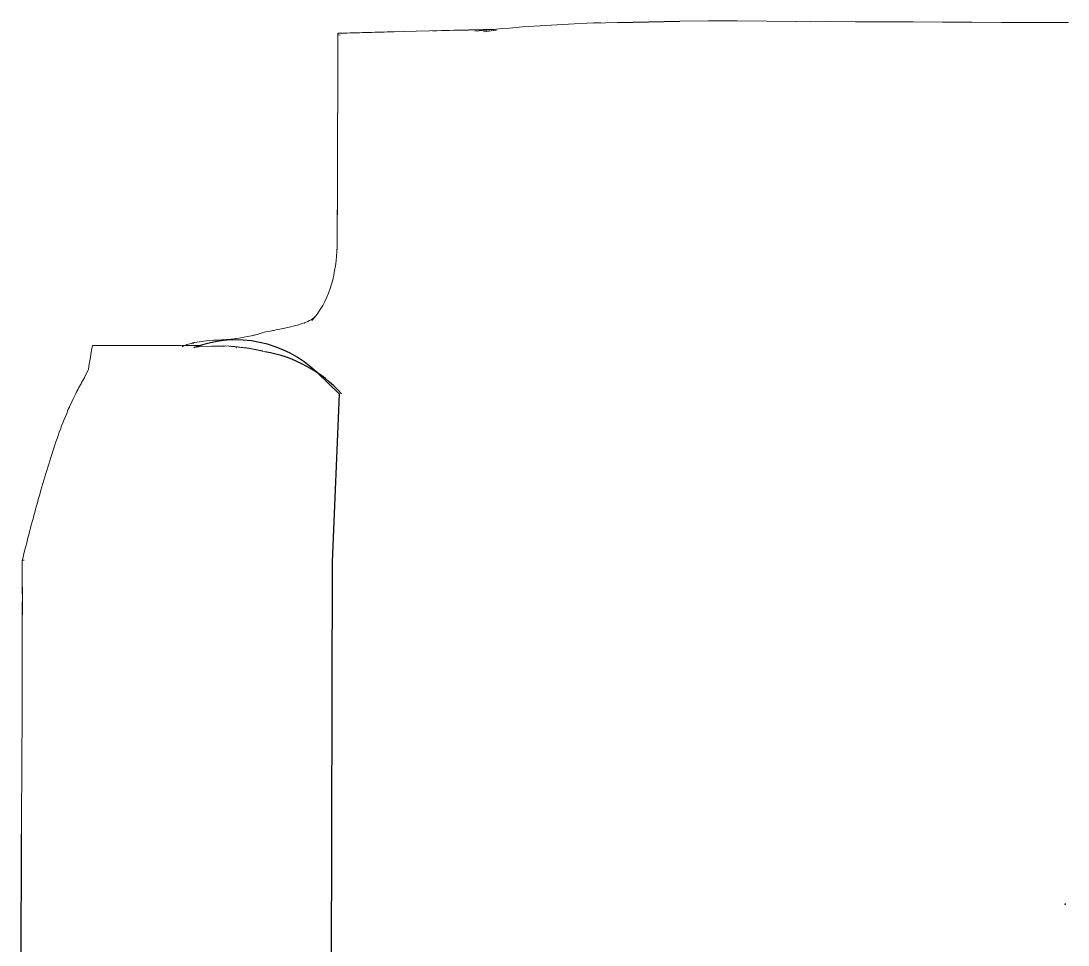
# Model space of a CAD drawing. Header units: inches. Extents: x -2 to 764, y -6 to 562.
# Drawn here: x 89.46 to 106.7, y 148.35 to 163.56 of the extents above; entities that cross this region are included whole.
import ezdxf

# ---------------------------------------------------------------- set-up
doc = ezdxf.new("R2010")
doc.units = ezdxf.units.IN
doc.header["$MEASUREMENT"] = 0
doc.layers.get('0').update_dxf_attribs({"true_color": 0xffffff})
doc.layers.add('SEAT', color=5, linetype='Continuous')

# ---------------------------------------------------------------- blocks, each defined once
blk = doc.blocks.new('LSD223X_0P')
at = {"layer": 'SEAT'}
for p, q in [((-1.622, 17.188), (1.153, 17.178)), ((8.392, 11.946), (8.746, 12.314)), ((-6.077, 12.09), (5.639, 12.058)), ((5.639, 12.058), (8.392, 11.946)), ((14.51, 7.367), (14.53, 6.345))]:
    blk.add_line(p, q, dxfattribs=at)
at = {"layer": 'SEAT', "lineweight": 0}
for p, q in [((1.604, 17.176), (1.153, 17.178)), ((2.055, 17.173), (1.604, 17.176)), ((2.506, 17.171), (2.055, 17.173)), ((2.957, 17.169), (2.506, 17.171)), ((3.408, 17.166), (2.957, 17.169)), ((3.407, 17.167), (3.232, 17.167)), ((3.858, 17.166), (3.407, 17.167)), ((4.308, 17.165), (3.858, 17.166)), ((4.758, 17.165), (4.308, 17.165)), ((5.208, 17.164), (4.758, 17.165)), ((5.208, 17.165), (4.981, 17.164)), ((5.658, 17.167), (5.208, 17.165)), ((5.658, 17.164), (5.658, 17.167)), ((5.658, 17.167), (5.658, 17.163)), ((5.658, 17.164), (5.658, 17.167)), ((5.658, 17.167), (5.711, 17.153)), ((5.658, 17.153), (5.658, 17.164)), ((5.658, 17.153), (5.658, 17.164)), ((5.658, 17.163), (5.658, 17.153)), ((5.658, 17.133), (5.658, 17.153)), ((5.658, 17.133), (5.658, 17.153)), ((5.711, 17.153), (5.763, 17.14)), ((5.763, 17.14), (5.816, 17.127)), ((5.816, 17.127), (5.868, 17.113)), ((5.868, 17.113), (5.921, 17.099)), ((5.921, 17.099), (5.973, 17.086)), ((5.973, 17.086), (6.026, 17.072)), ((6.026, 17.072), (6.078, 17.058)), ((6.078, 17.058), (6.131, 17.045)), ((6.131, 17.045), (6.184, 17.031)), ((6.184, 17.031), (6.236, 17.017)), ((6.236, 17.017), (6.289, 17.003)), ((6.289, 17.003), (6.341, 16.989)), ((6.341, 16.989), (6.394, 16.975)), ((6.394, 16.975), (6.446, 16.96)), ((6.446, 16.96), (6.499, 16.946)), ((6.499, 16.946), (6.552, 16.932)), ((6.552, 16.932), (6.604, 16.917)), ((6.604, 16.917), (6.656, 16.902)), ((6.656, 16.902), (6.709, 16.888)), ((6.709, 16.888), (6.761, 16.873)), ((6.761, 16.873), (6.814, 16.858)), ((6.814, 16.858), (6.866, 16.843)), ((6.866, 16.843), (6.919, 16.828)), ((6.919, 16.828), (6.978, 16.81)), ((6.978, 16.81), (7.031, 16.795)), ((7.031, 16.795), (7.084, 16.779)), ((7.084, 16.779), (7.136, 16.763)), ((7.136, 16.763), (7.189, 16.747)), ((7.189, 16.747), (7.241, 16.731)), ((7.241, 16.731), (7.294, 16.715)), ((7.294, 16.715), (7.347, 16.698)), ((7.347, 16.698), (7.399, 16.681)), ((7.399, 16.681), (7.452, 16.664)), ((7.452, 16.664), (7.504, 16.647)), ((7.504, 16.647), (7.557, 16.63)), ((7.557, 16.63), (7.609, 16.612)), ((7.609, 16.612), (7.661, 16.594)), ((7.661, 16.594), (7.714, 16.575)), ((7.714, 16.575), (7.766, 16.556)), ((7.766, 16.556), (7.818, 16.537)), ((7.818, 16.537), (7.87, 16.518)), ((7.87, 16.518), (7.922, 16.498)), ((7.922, 16.498), (7.973, 16.477)), ((7.973, 16.477), (8.025, 16.457)), ((8.025, 16.457), (8.076, 16.435)), ((8.076, 16.435), (8.128, 16.414)), ((8.115, 16.419), (8.166, 16.397)), ((8.128, 16.414), (8.179, 16.391)), ((8.166, 16.397), (8.217, 16.374)), ((8.166, 16.397), (8.179, 16.391)), ((8.179, 16.391), (8.187, 16.387)), ((8.217, 16.374), (8.267, 16.351)), ((8.267, 16.351), (8.317, 16.328)), ((8.317, 16.328), (8.367, 16.303)), ((8.367, 16.303), (8.416, 16.278)), ((8.403, 16.284), (8.452, 16.26)), ((8.416, 16.278), (8.449, 16.261)), ((8.452, 16.26), (8.5, 16.234)), ((8.5, 16.234), (8.548, 16.208)), ((8.535, 16.215), (8.582, 16.189)), ((8.548, 16.208), (8.564, 16.199)), ((8.569, 16.195), (8.616, 16.17)), ((8.582, 16.189), (8.628, 16.163)), ((8.616, 16.17), (8.662, 16.144)), ((8.662, 16.144), (8.671, 16.139)), ((8.889, 16.064), (8.798, 16.076)), ((8.965, 16.051), (8.889, 16.064)), ((9.042, 16.038), (8.965, 16.051)), ((9.118, 16.025), (9.042, 16.038)), ((9.195, 16.012), (9.118, 16.025)), ((9.194, 15.866), (9.195, 15.896)), ((9.194, 15.837), (9.194, 15.866)), ((9.195, 16.012), (9.195, 15.983)), ((9.195, 15.954), (9.195, 15.983)), ((9.195, 15.925), (9.195, 15.954)), ((9.195, 15.896), (9.195, 15.925)), ((9.194, 15.808), (9.194, 15.837)), ((9.194, 15.778), (9.194, 15.808)), ((9.194, 15.749), (9.194, 15.778)), ((9.194, 15.719), (9.194, 15.749)), ((9.194, 15.689), (9.194, 15.719)), ((9.194, 15.66), (9.194, 15.689)), ((9.193, 15.571), (9.194, 15.601)), ((9.193, 15.541), (9.193, 15.571)), ((9.193, 15.512), (9.193, 15.541)), ((9.193, 15.482), (9.193, 15.512)), ((9.194, 15.63), (9.194, 15.66)), ((9.194, 15.601), (9.194, 15.63)), ((9.193, 15.453), (9.193, 15.482)), ((9.193, 15.423), (9.193, 15.453)), ((9.193, 15.394), (9.193, 15.423)), ((9.193, 15.365), (9.193, 15.394)), ((9.193, 15.335), (9.193, 15.365)), ((9.192, 15.306), (9.193, 15.335)), ((9.192, 15.277), (9.192, 15.306)), ((9.192, 15.247), (9.192, 15.277)), ((9.192, 15.218), (9.192, 15.247)), ((9.192, 15.188), (9.192, 15.218)), ((9.192, 15.157), (9.192, 15.188)), ((9.191, 15.036), (9.192, 15.066)), ((9.191, 15.006), (9.191, 15.036)), ((9.191, 14.977), (9.191, 15.006)), ((9.192, 15.127), (9.192, 15.157)), ((9.192, 15.096), (9.192, 15.127)), ((9.192, 15.066), (9.192, 15.096)), ((9.191, 14.948), (9.191, 14.977)), ((9.191, 14.921), (9.191, 14.948)), ((9.191, 14.895), (9.191, 14.921)), ((9.191, 14.869), (9.191, 14.895)), ((9.191, 14.845), (9.191, 14.869)), ((9.191, 14.821), (9.191, 14.845)), ((9.19, 14.753), (9.191, 14.775)), ((9.19, 14.731), (9.19, 14.753)), ((9.19, 14.709), (9.19, 14.731)), ((9.19, 14.687), (9.19, 14.709)), ((9.19, 14.671), (9.19, 14.687)), ((9.19, 14.655), (9.19, 14.671)), ((9.19, 14.638), (9.19, 14.655)), ((9.191, 14.798), (9.191, 14.821)), ((9.191, 14.775), (9.191, 14.798)), ((9.189, 14.329), (9.19, 14.555)), ((9.19, 14.622), (9.19, 14.638)), ((9.19, 14.605), (9.19, 14.622)), ((9.19, 14.588), (9.19, 14.605)), ((9.19, 14.572), (9.19, 14.588)), ((9.19, 14.555), (9.19, 14.572)), ((9.19, 14.302), (9.19, 14.532)), ((9.19, 14.496), (9.2, 14.473)), ((9.19, 14.275), (9.19, 14.458)), ((9.191, 14.249), (9.19, 14.433)), ((9.2, 14.473), (9.207, 14.455)), ((9.207, 14.455), (9.222, 14.41)), ((9.222, 14.41), (9.228, 14.389)), ((9.228, 14.389), (9.234, 14.364)), ((9.234, 14.364), (9.244, 14.319)), ((9.244, 14.319), (9.249, 14.29)), ((9.249, 14.29), (9.255, 14.257)), ((9.255, 14.257), (9.26, 14.22)), ((9.26, 14.22), (9.265, 14.178)), ((9.265, 14.178), (9.269, 14.131)), ((9.269, 14.131), (9.274, 14.078)), ((9.274, 14.078), (9.278, 14.02)), ((9.278, 14.02), (9.282, 13.955)), ((9.282, 13.955), (9.287, 13.885)), ((9.287, 13.885), (9.292, 13.809)), ((9.292, 13.809), (9.299, 13.728)), ((9.152, 13.476), (9.176, 13.694)), ((9.155, 13.508), (9.175, 13.683)), ((9.161, 13.556), (9.174, 13.672)), ((9.165, 13.594), (9.173, 13.661)), ((9.169, 13.624), (9.172, 13.652)), ((9.172, 13.652), (9.171, 13.643)), ((9.171, 13.642), (9.171, 13.643)), ((9.173, 13.661), (9.172, 13.652)), ((9.174, 13.672), (9.173, 13.661)), ((9.175, 13.683), (9.174, 13.672)), ((9.176, 13.694), (9.175, 13.683)), ((9.177, 13.707), (9.176, 13.694)), ((9.178, 13.72), (9.177, 13.707)), ((9.179, 13.734), (9.178, 13.72)), ((9.18, 13.749), (9.179, 13.734)), ((9.299, 13.728), (9.307, 13.644)), ((9.306, 13.658), (9.313, 13.6)), ((9.108, 13.237), (9.149, 13.453)), ((9.119, 13.295), (9.147, 13.444)), ((9.147, 13.444), (9.146, 13.435)), ((9.149, 13.453), (9.147, 13.444)), ((9.15, 13.464), (9.149, 13.453)), ((9.152, 13.476), (9.15, 13.464)), ((9.313, 13.6), (9.327, 13.513)), ((9.327, 13.513), (9.344, 13.426)), ((9.132, 13.365), (9.146, 13.435)), ((9.143, 13.419), (9.144, 13.426)), ((9.146, 13.435), (9.144, 13.426)), ((9.344, 13.426), (9.364, 13.341)), ((9.361, 13.354), (9.376, 13.298)), ((9.376, 13.298), (9.402, 13.216)), ((9.09, 13.172), (9.101, 13.21)), ((9.103, 13.218), (9.101, 13.21)), ((9.105, 13.227), (9.103, 13.218)), ((9.108, 13.237), (9.105, 13.227)), ((9.402, 13.216), (9.413, 13.177)), ((9.413, 13.177), (9.422, 13.133)), ((9.422, 13.133), (9.431, 13.088)), ((9.431, 13.088), (9.446, 13.011)), ((9.442, 13.028), (9.454, 12.968)), ((9.454, 12.968), (9.463, 12.927)), ((9.463, 12.927), (9.471, 12.885)), ((9.471, 12.885), (9.48, 12.844)), ((9.48, 12.844), (9.488, 12.803)), ((9.488, 12.803), (9.501, 12.745)), ((9.501, 12.745), (9.51, 12.708)), ((9.51, 12.708), (9.52, 12.672)), ((9.52, 12.672), (9.529, 12.636)), ((9.529, 12.636), (9.542, 12.591)), ((9.542, 12.591), (9.552, 12.559)), ((9.552, 12.559), (9.564, 12.522)), ((9.562, 12.527), (9.576, 12.493)), ((9.576, 12.493), (9.589, 12.462)), ((9.588, 12.465), (9.602, 12.437)), ((9.602, 12.437), (9.616, 12.412)), ((9.616, 12.412), (9.631, 12.389)), ((9.622, 12.384), (9.602, 12.402)), ((9.641, 12.367), (9.622, 12.384)), ((9.631, 12.389), (9.647, 12.369)), ((9.661, 12.35), (9.641, 12.367)), ((9.647, 12.369), (9.664, 12.351)), ((9.681, 12.334), (9.661, 12.35)), ((9.664, 12.351), (9.682, 12.334)), ((9.702, 12.318), (9.681, 12.334)), ((9.723, 12.303), (9.702, 12.318)), ((9.766, 12.273), (9.723, 12.303)), ((9.766, 12.273), (9.852, 12.221)), ((9.852, 12.221), (9.918, 12.186)), ((9.918, 12.186), (9.986, 12.154)), ((9.986, 12.154), (10.056, 12.126)), ((10.056, 12.126), (10.128, 12.1)), ((10.128, 12.1), (10.201, 12.077)), ((10.201, 12.077), (10.275, 12.057)), ((10.275, 12.057), (10.351, 12.04)), ((10.351, 12.04), (10.427, 12.025)), ((10.427, 12.025), (10.504, 12.012)), ((10.504, 12.012), (10.583, 12.002)), ((10.583, 12.002), (10.661, 11.994)), ((10.661, 11.994), (10.741, 11.988)), ((10.741, 11.988), (10.821, 11.984)), ((10.821, 11.984), (10.9, 11.982)), ((10.9, 11.982), (10.978, 11.982)), ((11.009, 11.982), (10.971, 11.982)), ((10.978, 11.982), (11.058, 11.981)), ((11.247, 11.981), (11.009, 11.982)), ((11.058, 11.981), (11.138, 11.981)), ((11.138, 11.981), (11.218, 11.981)), ((11.218, 11.981), (11.297, 11.981)), ((11.484, 11.98), (11.247, 11.981)), ((11.297, 11.981), (11.377, 11.98)), ((11.377, 11.98), (11.457, 11.98)), ((11.457, 11.98), (11.537, 11.98)), ((11.721, 11.979), (11.484, 11.98)), ((11.626, 11.979), (11.537, 11.98)), ((11.537, 11.98), (11.617, 11.979)), ((11.617, 11.979), (11.626, 11.979)), ((11.927, 11.978), (11.626, 11.979)), ((11.958, 11.978), (11.721, 11.979)), ((12.082, 11.978), (11.927, 11.978)), ((11.927, 11.978), (11.927, 11.978)), ((11.927, 11.978), (11.927, 11.978)), ((12.195, 11.977), (11.958, 11.978)), ((12.432, 11.976), (12.195, 11.977)), ((12.195, 11.977), (12.195, 11.977)), ((12.67, 11.976), (12.432, 11.976)), ((12.432, 11.976), (12.432, 11.976)), ((12.432, 11.976), (12.432, 11.976)), ((12.432, 11.976), (12.494, 11.976)), ((12.494, 11.976), (12.574, 11.976)), ((12.574, 11.976), (12.654, 11.976)), ((12.654, 11.976), (12.734, 11.975)), ((12.828, 11.975), (12.67, 11.976)), ((12.907, 11.975), (12.67, 11.976)), ((12.67, 11.976), (12.67, 11.976)), ((12.67, 11.976), (12.67, 11.976)), ((12.734, 11.975), (12.814, 11.975)), ((12.814, 11.975), (12.893, 11.975)), ((12.828, 11.975), (12.828, 11.975)), ((12.828, 11.975), (12.828, 11.975)), ((13.128, 11.974), (12.893, 11.975)), ((12.893, 11.975), (12.899, 11.975)), ((13.144, 11.974), (12.907, 11.975)), ((12.907, 11.975), (12.907, 11.975)), ((12.907, 11.975), (12.907, 11.975)), ((13.144, 11.974), (13.128, 11.974)), ((13.381, 11.973), (13.144, 11.974)), ((13.144, 11.974), (13.144, 11.974)), ((13.144, 11.974), (13.144, 11.974)), ((13.618, 11.972), (13.381, 11.973)), ((13.381, 11.973), (13.381, 11.973)), ((13.381, 11.973), (13.381, 11.973)), ((13.855, 11.971), (13.618, 11.972)), ((13.618, 11.972), (13.618, 11.972)), ((13.618, 11.972), (13.618, 11.972)), ((13.618, 11.972), (13.691, 11.972)), ((13.691, 11.972), (13.771, 11.972)), ((13.691, 11.972), (13.691, 11.972)), ((13.771, 11.972), (13.851, 11.971)), ((13.851, 11.971), (13.931, 11.971)), ((14.093, 11.97), (13.855, 11.971)), ((13.855, 11.971), (13.855, 11.971)), ((13.855, 11.971), (13.855, 11.971)), ((13.931, 11.971), (14.011, 11.971)), ((14.011, 11.971), (14.09, 11.97)), ((14.09, 11.97), (14.17, 11.97)), ((14.093, 11.97), (14.092, 11.97)), ((14.211, 11.97), (14.093, 11.97)), ((14.093, 11.97), (14.093, 11.97)), ((14.17, 11.97), (14.25, 11.97)), ((14.27, 11.97), (14.211, 11.97)), ((14.211, 11.97), (14.211, 11.97)), ((14.211, 11.97), (14.211, 11.97)), ((14.33, 11.97), (14.246, 11.97)), ((14.33, 11.973), (14.25, 11.97)), ((14.3, 11.97), (14.27, 11.97)), ((14.27, 11.97), (14.27, 11.97)), ((14.27, 11.97), (14.27, 11.97)), ((14.3, 11.97), (14.3, 11.97)), ((14.33, 11.97), (14.3, 11.97)), ((14.3, 11.97), (14.306, 11.931)), ((14.3, 11.97), (14.3, 11.97)), ((14.33, 11.973), (14.331, 11.922)), ((14.33, 11.97), (14.336, 11.757)), ((14.331, 11.922), (14.332, 11.871)), ((14.332, 11.871), (14.334, 11.82)), ((14.334, 11.82), (14.335, 11.77)), ((14.335, 11.77), (14.337, 11.719)), ((14.336, 11.756), (14.336, 11.755)), ((14.336, 11.755), (14.336, 11.755)), ((14.336, 11.755), (14.336, 11.755)), ((14.336, 11.755), (14.336, 11.753)), ((14.336, 11.755), (14.336, 11.755)), ((14.336, 11.751), (14.342, 11.54)), ((14.337, 11.719), (14.338, 11.668)), ((14.338, 11.668), (14.339, 11.617)), ((14.339, 11.617), (14.341, 11.567)), ((14.341, 11.567), (14.342, 11.543)), ((14.342, 11.542), (14.342, 11.537)), ((14.342, 11.54), (14.347, 11.324)), ((14.342, 11.536), (14.342, 11.516)), ((14.342, 11.516), (14.344, 11.465)), ((14.344, 11.465), (14.345, 11.414)), ((14.345, 11.414), (14.346, 11.364)), ((14.346, 11.364), (14.347, 11.326)), ((14.347, 11.326), (14.347, 11.323)), ((14.347, 11.324), (14.347, 11.324)), ((14.347, 11.324), (14.347, 11.324)), ((14.347, 11.324), (14.353, 11.11)), ((14.347, 11.323), (14.348, 11.313)), ((14.348, 11.313), (14.349, 11.262)), ((14.349, 11.262), (14.35, 11.211)), ((14.35, 11.211), (14.352, 11.16)), ((14.352, 11.16), (14.353, 11.11)), ((14.352, 11.16), (14.352, 11.16)), ((14.353, 11.11), (14.353, 11.109)), ((14.353, 11.11), (14.353, 11.108)), ((14.353, 11.109), (14.359, 10.894)), ((14.353, 11.107), (14.355, 11.045)), ((14.355, 11.045), (14.357, 10.97)), ((14.359, 10.894), (14.375, 10.247)), ((14.371, 10.413), (14.372, 10.343)), ((14.372, 10.343), (14.374, 10.273)), ((14.374, 10.273), (14.374, 10.252)), ((14.374, 10.251), (14.375, 10.242)), ((14.375, 10.247), (14.38, 10.031)), ((14.375, 10.241), (14.376, 10.204)), ((14.376, 10.204), (14.377, 10.134)), ((14.377, 10.134), (14.379, 10.064)), ((14.379, 10.064), (14.379, 10.037)), ((14.38, 10.035), (14.38, 10.028)), ((14.38, 10.031), (14.38, 10.031)), ((14.38, 10.031), (14.38, 10.031)), ((14.38, 10.031), (14.385, 9.815)), ((14.38, 10.024), (14.38, 9.994)), ((14.38, 9.994), (14.382, 9.925)), ((14.382, 9.925), (14.384, 9.855)), ((14.384, 9.855), (14.384, 9.821)), ((14.384, 9.82), (14.385, 9.811)), ((14.385, 9.815), (14.389, 9.619)), ((14.385, 9.81), (14.385, 9.785)), ((14.385, 9.785), (14.387, 9.715)), ((14.387, 9.715), (14.388, 9.645)), ((14.388, 9.645), (14.39, 9.575)), ((14.389, 9.603), (14.389, 9.599)), ((14.389, 9.599), (14.389, 9.599)), ((14.389, 9.599), (14.389, 9.596)), ((14.39, 9.583), (14.39, 9.575)), ((14.39, 9.575), (14.392, 9.469)), ((14.394, 9.389), (14.394, 9.38)), ((14.407, 9.269), (14.417, 9.148)), ((14.417, 9.148), (14.434, 8.935)), ((14.434, 8.935), (14.486, 8.08)), ((14.486, 8.08), (14.496, 7.866)), ((14.496, 7.866), (14.505, 7.652)), ((14.496, 7.763), (14.51, 7.367)), ((14.5, 7.652), (14.505, 7.652)), ((14.505, 7.652), (14.5, 7.652)), ((14.53, 6.345), (14.533, 5.871)), ((14.533, 5.871), (14.533, 5.404)), ((14.533, 5.404), (14.53, 4.911)), ((14.53, 4.911), (14.525, 4.427)), ((14.521, 4.428), (14.522, 3.947)), ((14.525, 4.427), (14.521, 4.195)), ((14.522, 3.947), (14.521, 3.452)), ((14.521, 3.452), (14.52, 2.983)), ((14.52, 2.983), (14.518, 2.501)), ((14.518, 2.501), (14.515, 2.018)), ((14.515, 2.018), (14.513, 1.536)), ((14.513, 1.536), (14.51, 1.053)), ((14.51, 1.053), (14.509, 0.571)), ((14.51, 1.053), (14.51, 1.04)), ((14.509, 0.571), (14.507, 0.088)), ((14.507, 0.088), (14.507, -0.054))]:
    blk.add_line(p, q, dxfattribs=at)
at = {"layer": 'SEAT', "linetype": 'Continuous', "lineweight": 0}
for p, q in [((3.408, 17.166), (2.957, 17.168)), ((3.232, 17.167), (2.957, 17.168)), ((5.208, 17.164), (4.758, 17.164)), ((4.981, 17.164), (4.758, 17.164)), ((5.658, 17.167), (5.658, 17.163)), ((5.658, 17.163), (5.658, 17.152)), ((5.658, 17.153), (5.658, 17.152)), ((5.658, 17.152), (5.658, 17.135)), ((5.658, 17.152), (5.658, 17.135)), ((8.115, 16.419), (8.179, 16.391)), ((8.166, 16.397), (8.229, 16.368)), ((8.187, 16.387), (8.229, 16.368)), ((8.403, 16.284), (8.465, 16.253)), ((8.449, 16.261), (8.465, 16.253)), ((8.452, 16.26), (8.465, 16.253)), ((8.452, 16.26), (8.513, 16.227)), ((8.465, 16.253), (8.513, 16.227)), ((8.535, 16.215), (8.595, 16.181)), ((8.564, 16.199), (8.595, 16.181)), ((8.569, 16.195), (8.629, 16.163)), ((8.616, 16.17), (8.629, 16.163)), ((8.628, 16.163), (8.629, 16.163)), ((8.671, 16.139), (8.787, 16.08)), ((8.787, 16.081), (8.798, 16.076)), ((8.787, 16.08), (8.798, 16.076)), ((9.172, 14.533), (9.18, 14.518)), ((9.18, 14.518), (9.19, 14.496)), ((9.189, 14.329), (9.19, 14.539)), ((9.19, 14.275), (9.189, 14.49)), ((9.19, 14.433), (9.189, 14.49)), ((9.19, 14.532), (9.19, 14.539)), ((9.19, 14.458), (9.19, 14.506)), ((9.19, 14.302), (9.19, 14.506)), ((9.158, 14.34), (9.161, 14.328)), ((9.158, 14.34), (9.171, 14.269)), ((9.191, 14.249), (9.189, 14.458)), ((9.19, 14.329), (9.189, 14.458)), ((9.191, 14.224), (9.189, 14.443)), ((9.19, 14.29), (9.189, 14.443)), ((9.227, 14.378), (9.233, 14.344)), ((9.234, 14.364), (9.24, 14.335)), ((9.234, 14.364), (9.249, 14.29)), ((9.24, 14.335), (9.249, 14.29)), ((9.167, 14.293), (9.169, 14.281)), ((9.167, 14.293), (9.177, 14.222)), ((9.169, 14.281), (9.171, 14.269)), ((9.183, 13.834), (9.177, 14.222)), ((9.183, 13.834), (9.188, 14.046)), ((9.175, 13.683), (9.185, 13.847)), ((9.144, 13.426), (9.172, 13.652)), ((9.144, 13.426), (9.171, 13.642)), ((9.146, 13.435), (9.173, 13.661)), ((9.146, 13.435), (9.169, 13.624)), ((9.147, 13.444), (9.174, 13.672)), ((9.149, 13.453), (9.175, 13.683)), ((9.15, 13.464), (9.176, 13.694)), ((9.155, 13.644), (9.154, 13.64)), ((9.103, 13.218), (9.147, 13.444)), ((9.105, 13.227), (9.149, 13.453)), ((9.147, 13.444), (9.165, 13.594)), ((9.149, 13.453), (9.161, 13.556)), ((9.15, 13.464), (9.155, 13.508)), ((9.101, 13.21), (9.146, 13.435)), ((9.101, 13.21), (9.143, 13.419)), ((9.103, 13.218), (9.132, 13.365)), ((9.105, 13.227), (9.119, 13.295)), ((9.353, 13.381), (9.364, 13.341)), ((9.353, 13.381), (9.361, 13.354)), ((9.439, 13.044), (9.446, 13.011)), ((9.439, 13.044), (9.442, 13.028)), ((9.562, 12.528), (9.564, 12.522)), ((9.562, 12.528), (9.562, 12.527)), ((9.587, 12.465), (9.589, 12.462)), ((9.587, 12.465), (9.588, 12.465)), ((11.025, 11.982), (10.772, 11.983)), ((10.971, 11.982), (10.772, 11.983)), ((11.326, 11.981), (11.025, 11.982)), ((11.537, 11.98), (11.326, 11.981)), ((11.626, 11.979), (11.696, 11.979)), ((11.696, 11.979), (11.776, 11.979)), ((11.776, 11.979), (11.856, 11.979)), ((11.856, 11.979), (11.936, 11.978)), ((11.936, 11.978), (12.016, 11.978)), ((12.016, 11.978), (12.095, 11.978)), ((12.095, 11.978), (12.082, 11.978)), ((12.095, 11.978), (12.175, 11.977)), ((12.175, 11.977), (12.173, 11.977)), ((12.175, 11.977), (12.255, 11.977)), ((12.527, 11.976), (12.227, 11.977)), ((12.255, 11.977), (12.335, 11.977)), ((12.335, 11.977), (12.415, 11.977)), ((12.415, 11.977), (12.432, 11.976)), ((12.67, 11.976), (12.527, 11.976)), ((12.893, 11.975), (12.891, 11.975)), ((12.899, 11.975), (12.973, 11.975)), ((12.973, 11.975), (13.053, 11.974)), ((13.053, 11.974), (13.133, 11.974)), ((13.133, 11.974), (13.213, 11.974)), ((13.213, 11.974), (13.292, 11.973)), ((13.292, 11.973), (13.372, 11.973)), ((13.372, 11.973), (13.452, 11.973)), ((13.452, 11.973), (13.532, 11.972)), ((13.532, 11.972), (13.612, 11.972)), ((13.612, 11.972), (13.618, 11.972)), ((13.612, 11.972), (13.612, 11.972)), ((13.691, 11.972), (13.691, 11.972)), ((14.246, 11.97), (14.029, 11.971)), ((14.336, 11.757), (14.336, 11.756)), ((14.336, 11.755), (14.336, 11.755)), ((14.336, 11.753), (14.336, 11.751)), ((14.342, 11.543), (14.342, 11.542)), ((14.342, 11.537), (14.342, 11.536)), ((14.347, 11.326), (14.347, 11.326)), ((14.347, 11.324), (14.347, 11.324)), ((14.347, 11.323), (14.347, 11.323)), ((14.351, 11.16), (14.352, 11.16)), ((14.353, 11.11), (14.353, 11.11)), ((14.353, 11.108), (14.353, 11.107)), ((14.374, 10.252), (14.374, 10.251)), ((14.375, 10.242), (14.375, 10.241)), ((14.379, 10.037), (14.38, 10.035)), ((14.38, 10.031), (14.38, 10.031)), ((14.38, 10.028), (14.38, 10.024)), ((14.38, 9.884), (14.39, 9.546)), ((14.363, 9.715), (14.378, 9.576)), ((14.384, 9.821), (14.384, 9.82)), ((14.385, 9.811), (14.385, 9.81)), ((14.353, 9.576), (14.379, 9.362)), ((14.378, 9.576), (14.399, 9.362)), ((14.389, 9.619), (14.389, 9.603)), ((14.389, 9.596), (14.39, 9.583)), ((14.39, 9.575), (14.394, 9.399)), ((14.399, 9.362), (14.407, 9.269))]:
    blk.add_line(p, q, dxfattribs=at)
at = {"layer": 'SEAT'}
for centre, radius, start, end in [((7.357, 13.65), 1.927, 316.1151, 20.6647), ((6.916, 13.547), 2.207, 312.0898, 350.2148)]:
    blk.add_arc(centre, radius, start, end, dxfattribs=at)
blk.add_point((0, 0), dxfattribs=at)

msp = doc.modelspace()

# ---------------------------------------------------------------- block references
at = {"rotation": 90}
msp.add_blockref('LSD223X_0P', (106.649, 149.025), dxfattribs=at)

doc.saveas('drawing.dxf')
